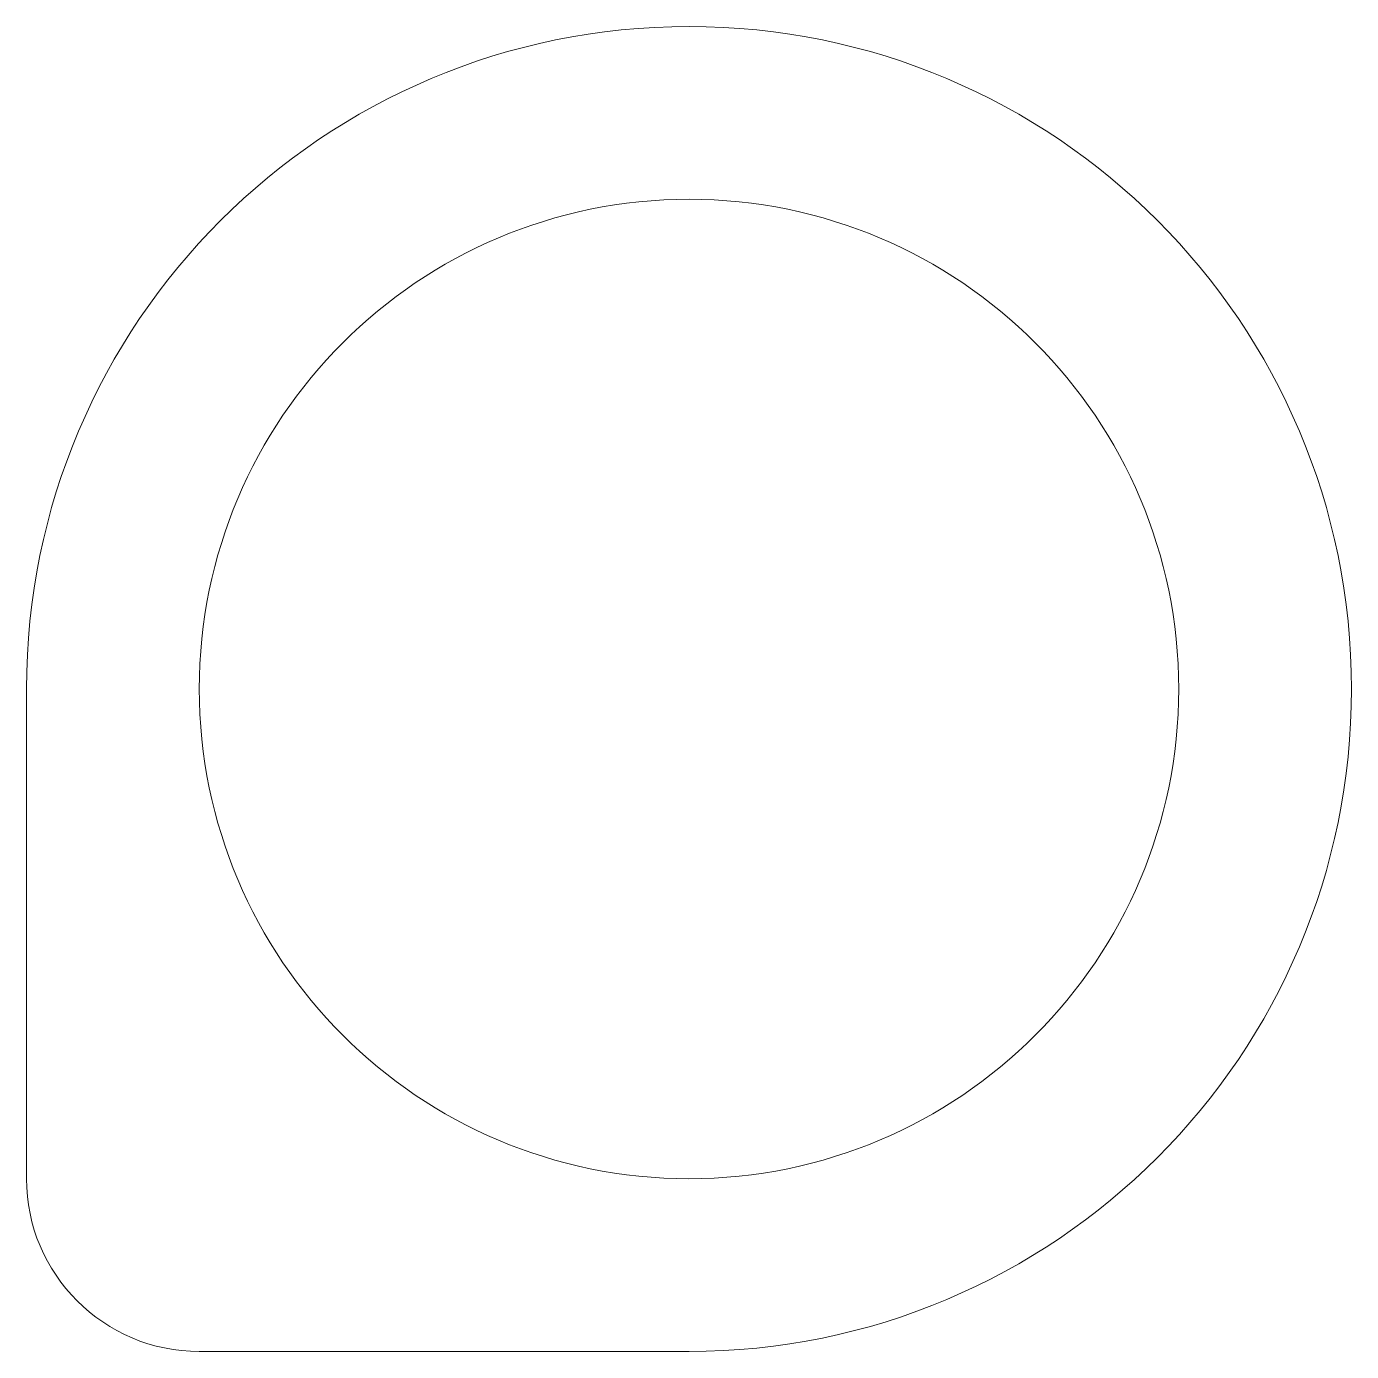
# Model space of a CAD drawing. Header units: millimetres. Extents: x -11.5 to 11.5, y -11.5 to 11.5.
import ezdxf

# ---------------------------------------------------------------- set-up
doc = ezdxf.new("R2010")
doc.units = ezdxf.units.MM

msp = doc.modelspace()

# ---------------------------------------------------------------- linework, layer by layer
at = {"color": 7, "linetype": 'Continuous', "lineweight": 15}
for p, q in [((-11.5, -8.5), (-11.5, 0)), ((0, -11.5), (-8.5, -11.5))]:
    msp.add_line(p, q, dxfattribs=at)
msp.add_circle((0, 0), 8.5, dxfattribs=at)
for centre, radius, start, end in [((0, 0), 11.5, 270, 180), ((-8.5, -8.5), 3, 180, 270)]:
    msp.add_arc(centre, radius, start, end, dxfattribs=at)

doc.saveas('drawing.dxf')
